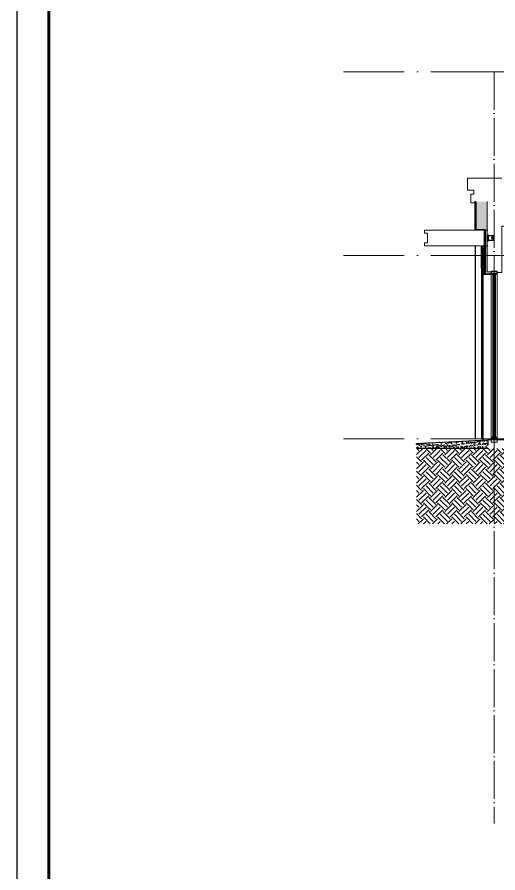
# Model space of a CAD drawing. Extents: x 27938 to 983267, y -209821 to 1628073.
# Drawn here: x 801330 to 808922, y -99287 to -85763 of the extents above; entities that cross this region are included whole.
import ezdxf

# ---------------------------------------------------------------- set-up
doc = ezdxf.new("R2010")
doc.units = 0
doc.header["$LTSCALE"] = 1000
doc.header["$MEASUREMENT"] = 0
doc.linetypes.add('DOTE', pattern=[2.42, 2, -0.2, 0.02, -0.2])
for name, color, linetype, lineweight in [('DOTE', 19, 'DOTE', 9), ('PUB_HATCH', 8, 'Continuous', 9), ('S_WINDOW', 144, 'Continuous', 15), ('内粉刷', 37, 'Continuous', 9), ('填充', 251, 'Continuous', 5), ('栏杆', 163, 'Continuous', 5), ('立面-普通轮廓', 7, 'Continuous', 18), ('细细', 250, 'Continuous', 0)]:
    doc.layers.add(name, color=color, linetype=linetype, lineweight=lineweight)
doc.layers.add('yichutu', color=7, linetype='Continuous', true_color=0xffffff, plot=False)
for name, color, linetype in [('图框', 140, 'Continuous'), ('看线', 251, 'Continuous'), ('立面', 73, 'Continuous'), ('立面-看线', 251, 'Continuous')]:
    doc.layers.add(name, color=color, linetype=linetype)
pattern_1 = [(315, (-195601.117, -619292.1177), (-1.767766953, -1.767766953), []), (315, (-195599.9384, -619292.1177), (-1.767766953, -1.767766953), [])]
pattern_2 = [(315, (-195601.1156, -621995.5534), (-1.767766953, -1.767766953), []), (315, (-195599.937, -621995.5534), (-1.767766953, -1.767766953), [])]

# ---------------------------------------------------------------- blocks, each defined once
blk = doc.blocks.new('A$C657A2A31')
at = {"layer": '栏杆', "color": 5}
for p, q in [((0, 0), (6, 0)), ((0, -100), (0, 0)), ((6, 0), (6, -100)), ((6, -100), (0, -100)), ((84, -10), (12, -10)), ((12, -22), (12, -78)), ((84, -90), (12, -90)), ((77, -16), (18, -16)), ((77, -84), (18, -84)), ((60, -36), (60, -42)), ((80, -36), (60, -36)), ((87, -42), (60, -42)), ((60, -59), (60, -65)), ((87, -59), (60, -59)), ((80, -65), (60, -65)), ((83, -33), (83, -22)), ((83, -68), (83, -78)), ((90, -16), (90, -39)), ((90, -84), (90, -62))]:
    blk.add_line(p, q, dxfattribs=at)
for centre, radius, start, end in [((12, -16), 6, 90, 180), ((12, -84), 6, 180, 270), ((18, -22), 6, 90, 180), ((18, -78), 6, 180, 270), ((77, -22), 6, 0, 90), ((77, -78), 6, 270, 0), ((80, -33), 3, 270, 0), ((80, -68), 3, 0, 90), ((84, -16), 6, 0, 90), ((84, -84), 6, 270, 0), ((87, -39), 3, 270, 0), ((87, -62), 3, 0, 90)]:
    blk.add_arc(centre, radius, start, end, dxfattribs=at)
blk = doc.blocks.new('yct-841-594-84100-59399.9999999999-100-1000.0')
at = {"layer": 'yichutu', "color": 7, "true_color": 0xffffff}
blk.add_lwpolyline([(0, 0), (0, 59400), (84100, 59400), (84100, 0)], close=True, dxfattribs=at)
blk = doc.blocks.new('A$C140179C8')
at = {"layer": '图框'}
blk.add_lwpolyline([(0, 0), (42050, 0), (42050, -29700), (0, -29700)], close=True, dxfattribs=at)
blk.add_lwpolyline([(0, 0), (42050, 0), (42050, -29700), (0, -29700)], close=True, dxfattribs=at)
at = {"layer": '图框', "const_width": 50}
blk.add_lwpolyline([(41550, -29200), (41550, -500), (1250, -500), (1250, -29200)], close=True, dxfattribs=at)

msp = doc.modelspace()

# ---------------------------------------------------------------- hatches: boundary and pattern name
h = msp.add_hatch()
h.set_pattern_fill('ANSI34', color=1, style=0, double=1)
h.set_pattern_definition([(45, (-477669.553, -601929.199), (-6.73519209, 6.73519209), []), (45, (-477667.308, -601929.199), (-6.73519209, 6.73519209), []), (45, (-477665.063, -601929.199), (-6.73519209, 6.73519209), []), (45, (-477662.818, -601929.199), (-6.73519209, 6.73519209), [])])
h.paths.add_polyline_path([(808713.3, -89128.4), (808713.3, -89828.4), (808818.3, -89828.4), (808818.3, -89818.4), (808723.3, -89818.4), (808723.3, -89118.4), (808573.3, -89118.4), (808573.3, -88678.4), (808563.3, -88678.4), (808563.3, -89128.4)])
at = {"layer": '填充'}
h = msp.add_hatch(dxfattribs=at)
h.set_pattern_fill('AR-CONC', color=256, scale=50, style=0)
h.set_pattern_definition([(50, (-13778834.67, -5448336.135), (91.0923345, -7.96954277), [9.525, -104.775]), (355, (-13778834.67, -5448336.135), (-17.621413, 95.52832144), [7.62, -83.82]), (100.451, (-13778827.08, -5448336.8), (73.47125083, 87.5583439), [8.095, -89.045]), (46.1842, (-13778834.67, -5448310.73), (135.53952045, -21.021164), [14.2875, -157.1625]), (96.6356, (-13778823.37, -5448312.49), (118.7021172, 123.712778), [12.1425, -133.5675]), (351.184, (-13778834.67, -5448310.73), (118.7023029, 123.7125589), [11.43, -125.73]), (21, (-13778821.97, -5448317.085), (75.8074399, -51.13275926), [9.525, -104.775]), (326, (-13778821.97, -5448317.085), (30.9010142, 92.09398306), [7.62, -83.82]), (71.4514, (-13778815.65, -5448321.35), (106.7082454, 40.96142886), [8.095, -89.045]), (37.5, (-13778834.67, -5448336.135), (1.544301625, 42.277519437), [0, -82.804, 0, -85.09, 0, -84.1375]), (7.5, (-13778834.67, -5448336.135), (33.40983126, 50.09028741), [0, -48.514, 0, -80.899, 0, -32.0675]), (327.5, (-13778862.99, -5448336.135), (67.79529758, -2.864372), [0, -31.75, 0, -99.06, 0, -131.445]), (317.5, (-13778875.69, -5448336.135), (74.0645907, 12.71324552), [0, -41.275, 0, -65.786, 0, -93.345])])
h.paths.add_polyline_path([(807636.3, -92499.7), (807636.3, -92578), (808763.3, -92578.1), (808763.3, -92443.6)])
h = msp.add_hatch(dxfattribs=at)
h.set_pattern_fill('EARTH', color=250, scale=50, angle=45, style=0)
h.set_pattern_definition([(45, (-147333.02, -106908.36), (0, 224.506403), [158.75, -158.75]), (45, (-147375.12, -106866.27), (0, 224.506403), [158.75, -158.75]), (45, (-147417.21, -106824.17), (0, 224.506403), [158.75, -158.75]), (135, (-147417.21, -106796.11), (-224.506403, 0), [158.75, -158.75]), (135, (-147375.12, -106754.01), (-224.506403, 0), [158.75, -158.75]), (135, (-147333.02, -106711.92), (-224.506403, 0), [158.75, -158.75])])
edge = h.paths.add_edge_path()
edge.add_line((807636.3, -92578.4), (807636.3, -93771.7))
edge.add_line((807636.3, -93771.7), (811713.3, -93771.9))
edge.add_line((811713.3, -93775.1), (811713.3, -92581.8))
edge.add_line((811713.3, -92581.8), (807636.3, -92578.4))
at = {"layer": '立面'}
h = msp.add_hatch(dxfattribs=at)
h.set_pattern_fill('ANSI31', color=251, scale=2)
h.set_pattern_definition([(45, (23279.3957, -479029.3856), (-2.24506403, 2.24506403), [])])
h.paths.add_polyline_path([(808713.3, -89378.4), (808713.4, -89828.4), (808683.5, -89828.4), (808683.4, -89728.1), (808663.4, -89728.1), (808663.4, -89678.1), (808683.4, -89678.1), (808683.6, -89428.3), (808663.3, -89428.1), (808663.3, -89378.4)])
h.paths.add_polyline_path([(808693.6, -89418.4), (808673.3, -89418.2), (808673.3, -89388.4), (808713.3, -89388.4), (808713.4, -89818.4), (808693.4, -89818.4), (808693.5, -89718.1), (808673.4, -89718.1), (808673.4, -89688.1), (808693.4, -89688.1)], flags=16)
at = {"layer": '立面-看线'}
h = msp.add_hatch(dxfattribs=at)
h.set_pattern_fill('HONEY', color=256, scale=7)
h.set_pattern_definition([(0, (-477669.553, -601929.199), (16.66875, 9.623705), [11.1125, -22.225]), (120, (-477669.553, -601929.199), (-16.66874801, 9.62370845), [11.1125, -22.225]), (60, (-477669.553, -601929.199), (1.99e-06, 19.24741345), [-22.225, 11.1125])])
h.paths.add_polyline_path([(808753.7, -88678.5), (808573.3, -88678.4), (808573.5, -89118.4), (808723.1, -89118.4), (808722.8, -89818.4), (808817.7, -89818.4), (808818.3, -89788.4), (808753.3, -89788.4), (808752.8, -89138.4), (808753.3, -89138.5)])
at = {"layer": '细细'}
h = msp.add_hatch(dxfattribs=at)
h.set_pattern_fill('金属', color=256, style=0)
h.set_pattern_definition(pattern_1)
h.paths.add_polyline_path([(808908.3, -89823.4), (808888.3, -89823.4), (808888.3, -89809.9), (808838.3, -89809.9), (808838.3, -89823.4), (808818.3, -89823.4), (808818.3, -89778.4), (808908.3, -89778.4)])
h.paths.add_polyline_path([(808890.3, -89807.9), (808890.3, -89821.4), (808906.3, -89821.4), (808906.3, -89780.4), (808820.3, -89780.4), (808820.3, -89821.4), (808836.3, -89821.4), (808836.3, -89807.9)], flags=16)
h = msp.add_hatch(dxfattribs=at)
h.set_pattern_fill('金属', color=256, style=0)
h.set_pattern_definition(pattern_1)
h.paths.add_polyline_path([(808840.8, -89811.9), (808840.8, -89836.9), (808852.8, -89836.9), (808852.8, -89826.9), (808873.8, -89826.9), (808873.8, -89836.9), (808885.8, -89836.9), (808885.8, -89811.9)])
h.paths.add_polyline_path([(808883.8, -89813.9), (808883.8, -89834.9), (808875.8, -89834.9), (808875.8, -89824.9), (808850.8, -89824.9), (808850.8, -89834.9), (808842.8, -89834.9), (808842.8, -89813.9)], flags=16)
h = msp.add_hatch(color=256, dxfattribs=at)
edge = h.paths.add_edge_path()
edge.add_line((808867.8, -89826.9), (808867.8, -89838.9))
edge.add_arc((808863.3, -89847.2), 9.44, 61.51755, 118.48245)
edge.add_line((808858.8, -89838.9), (808858.8, -89826.9))
edge.add_arc((808863.3, -89818.6), 9.44, 241.51755, 298.48245)
h = msp.add_hatch(dxfattribs=at)
h.set_pattern_fill('金属', color=256, style=0)
h.set_pattern_definition(pattern_2)
h.paths.add_polyline_path([(808908.3, -92398.6), (808888.3, -92398.6), (808888.3, -92412.1), (808838.3, -92412.1), (808838.3, -92398.6), (808818.3, -92398.6), (808818.3, -92443.6), (808908.3, -92443.6)])
h.paths.add_polyline_path([(808890.3, -92414.1), (808890.3, -92400.6), (808906.3, -92400.6), (808906.3, -92441.6), (808820.3, -92441.6), (808820.3, -92400.6), (808836.3, -92400.6), (808836.3, -92414.1)], flags=16)
h = msp.add_hatch(dxfattribs=at)
h.set_pattern_fill('金属', color=256, style=0)
h.set_pattern_definition(pattern_2)
h.paths.add_polyline_path([(808840.8, -92410.1), (808840.8, -92385.1), (808852.8, -92385.1), (808852.8, -92395.1), (808873.8, -92395.1), (808873.8, -92385.1), (808885.8, -92385.1), (808885.8, -92410.1)])
h.paths.add_polyline_path([(808883.8, -92408.1), (808883.8, -92387.1), (808875.8, -92387.1), (808875.8, -92397.1), (808850.8, -92397.1), (808850.8, -92387.1), (808842.8, -92387.1), (808842.8, -92408.1)], flags=16)
h = msp.add_hatch(color=256, dxfattribs=at)
edge = h.paths.add_edge_path()
edge.add_line((808867.8, -92395.1), (808867.8, -92383.1))
edge.add_arc((808863.3, -92374.8), 9.44, 241.51755, 298.48245, ccw=False)
edge.add_line((808858.8, -92383.1), (808858.8, -92395.1))
edge.add_arc((808863.3, -92403.4), 9.44, 61.51755, 118.48245, ccw=False)

# ---------------------------------------------------------------- linework, layer by layer
at = {"color": 1}
msp.add_lwpolyline([(808573.3, -88678.4), (808573.3, -89118.4), (808723.3, -89118.4), (808723.3, -89818.4), (808818.3, -89818.4), (808818.3, -89828.4), (808713.3, -89828.4), (808713.3, -89128.4), (808563.3, -89128.4), (808563.3, -88678.4), (808573.3, -88678.4)], dxfattribs=at)
at = {"layer": 'DOTE', "linetype": 'DOTE'}
for p, q in [((821963.4, -86628.4), (806486.3, -86628.4)), ((821963.4, -89528.4), (806486.3, -89528.4)), ((821963.4, -92428.4), (806486.3, -92428.4))]:
    msp.add_line(p, q, dxfattribs=at)
at = {"layer": 'DOTE', "linetype": 'DOTE', "ltscale": 0.3}
msp.add_line((808863.3, -86628.4), (808863.3, -98505.4), dxfattribs=at)
at = {"layer": 'PUB_HATCH', "color": 215, "true_color": 0xa953a0}
msp.add_lwpolyline([(808753.7, -88678.4), (808753.3, -89138.4), (808753.3, -89138.4), (808753.3, -89788.4), (808818.3, -89788.4)], dxfattribs=at)
at = {"layer": 'S_WINDOW'}
for p, q in [((808818.3, -92398.6), (808818.3, -89823.4)), ((808840.8, -92385.1), (808840.8, -89836.9)), ((808885.8, -92385.1), (808885.8, -89836.9)), ((808908.3, -92398.6), (808908.3, -89823.4))]:
    msp.add_line(p, q, dxfattribs=at)
for points in [[(808818.3, -89778.4), (808818.3, -89823.4), (808838.3, -89823.4), (808838.3, -89809.9), (808888.3, -89809.9), (808888.3, -89823.4), (808908.3, -89823.4), (808908.3, -89778.4)], [(808820.3, -89780.4), (808820.3, -89821.4), (808836.3, -89821.4), (808836.3, -89807.9), (808890.3, -89807.9), (808890.3, -89821.4), (808906.3, -89821.4), (808906.3, -89780.4)], [(808840.8, -89811.9), (808840.8, -89836.9), (808852.8, -89836.9), (808852.8, -89826.9), (808873.8, -89826.9), (808873.8, -89836.9), (808885.8, -89836.9), (808885.8, -89811.9)], [(808842.8, -89813.9), (808842.8, -89834.9), (808850.8, -89834.9), (808850.8, -89824.9), (808875.8, -89824.9), (808875.8, -89834.9), (808883.8, -89834.9), (808883.8, -89813.9)], [(808818.3, -92443.6), (808818.3, -92398.6), (808838.3, -92398.6), (808838.3, -92412.1), (808888.3, -92412.1), (808888.3, -92398.6), (808908.3, -92398.6), (808908.3, -92443.6)], [(808818.3, -92443.6), (808908.3, -92443.6), (808908.3, -92478.4), (808818.3, -92478.4)], [(808820.3, -92441.6), (808820.3, -92400.6), (808836.3, -92400.6), (808836.3, -92414.1), (808890.3, -92414.1), (808890.3, -92400.6), (808906.3, -92400.6), (808906.3, -92441.6)], [(808840.8, -92410.1), (808840.8, -92385.1), (808852.8, -92385.1), (808852.8, -92395.1), (808873.8, -92395.1), (808873.8, -92385.1), (808885.8, -92385.1), (808885.8, -92410.1)], [(808842.8, -92408.1), (808842.8, -92387.1), (808850.8, -92387.1), (808850.8, -92397.1), (808875.8, -92397.1), (808875.8, -92387.1), (808883.8, -92387.1), (808883.8, -92408.1)]]:
    msp.add_lwpolyline(points, close=True, dxfattribs=at)
at = {"layer": '内粉刷'}
msp.add_line((808763.3, -92443.6), (811263.4, -92443.4), dxfattribs=at)
for points in [[(808983.3, -88308.4), (808443.3, -88308.4), (808443.3, -88498.4), (808543.3, -88498.4), (808543.3, -88558.4), (808493.3, -88558.4), (808493.3, -88698.4), (808562.9, -88698.4)], [(808908.3, -89798.4), (808983.3, -89798.4), (808983.3, -89068.4), (811933.3, -89068.4), (811933.3, -88248.4)]]:
    msp.add_lwpolyline(points, dxfattribs=at)
at = {"layer": '看线', "color": 252}
msp.add_line((808563.3, -89378.4), (808563.3, -92428.4), dxfattribs=at)
at = {"layer": '看线'}
for p, q in [((808663.4, -89678.1), (808663.3, -89428.1)), ((808663.6, -89728.1), (808663.3, -92428.4)), ((808683.3, -89828.4), (808683.3, -92446.1))]:
    msp.add_line(p, q, dxfattribs=at)
at = {"layer": '看线', "color": 32}
for p, q in [((807636.3, -92499.7), (808763.3, -92443.6)), ((808763.3, -92443.6), (808763.3, -92528.4)), ((808763.3, -92443.6), (808763.3, -92528.4)), ((808763.3, -92578.1), (807636.3, -92578))]:
    msp.add_line(p, q, dxfattribs=at)
at = {"layer": '立面', "color": 6}
for points in [[(808713.5, -89828.4), (808683.5, -89828.4), (808683.4, -89728.1), (808663.4, -89728.1), (808663.4, -89678.1), (808683.4, -89678.1), (808683.6, -89428.3), (808663.3, -89428.1), (808663.3, -89378.4), (808713.3, -89378.4)], [(808713.5, -89818.4), (808693.5, -89818.4), (808693.4, -89718.1), (808673.4, -89718.1), (808673.4, -89688.1), (808693.4, -89688.1), (808693.6, -89418.4), (808673.3, -89418.2), (808673.3, -89388.4), (808713.3, -89388.4)]]:
    msp.add_lwpolyline(points, dxfattribs=at)
at = {"layer": '立面-普通轮廓', "color": 4}
msp.add_lwpolyline([(808763.3, -89128.4), (807763.3, -89128.4), (807763.3, -89178.4), (807813.3, -89178.4), (807813.3, -89328.4), (807763.4, -89328.4), (807763.4, -89378.4), (808763.3, -89378.4)], dxfattribs=at)
at = {"layer": '细细'}
for points in [[(808852.8, -89836.9), (808852.8, -92385.1)], [(808858.8, -92383.1), (808858.8, -89826.9)], [(808867.8, -92383.1), (808867.8, -89826.9)], [(808873.8, -89836.9), (808873.8, -92385.1)]]:
    msp.add_lwpolyline(points, dxfattribs=at)
for points in [[(808867.8, -89826.9), (808867.8, -89838.9, 0.2538047), (808858.8, -89838.9), (808858.8, -89826.9, 0.2538047)], [(808867.8, -92395.1), (808867.8, -92383.1, -0.2538047), (808858.8, -92383.1), (808858.8, -92395.1, -0.2538047)]]:
    msp.add_lwpolyline(points, format="xyb", close=True, dxfattribs=at)

# ---------------------------------------------------------------- block references
at = {"rotation": 270}
msp.add_blockref('A$C140179C8', (831030.5, -70226.6), dxfattribs=at)
msp.add_blockref('A$C657A2A31', (808763.3, -89203.2))
at = {"layer": 'yichutu', "xscale": 0.5, "yscale": 0.5, "zscale": 0.5, "rotation": 270}
msp.add_blockref('yct-841-594-84100-59399.9999999999-100-1000.0', (801330.5, -70226.6), dxfattribs=at)

doc.saveas('drawing.dxf')
